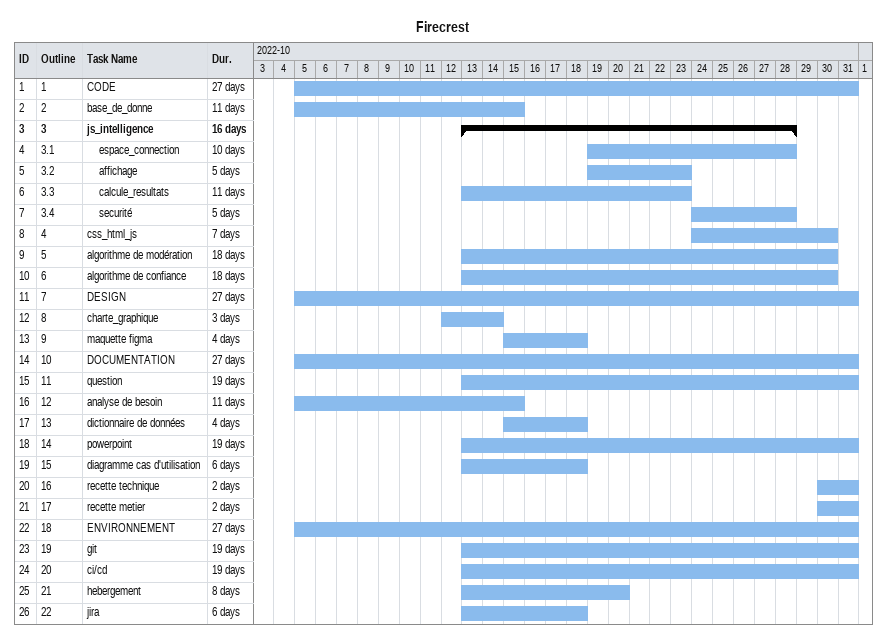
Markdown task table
Firecrest

| ID | WBS | Task | Duration | Start | Finish |
|---|---|---|---|---|---|
| 1 | 1 | CODE | 27d | 2022-10-05 | 2022-10-31 |
| 2 | 2 | base_de_donne | 11d | 2022-10-05 | 2022-10-15 |
| 3 | 3 | **js_intelligence** | 16d | 2022-10-13 | 2022-10-28 |
| 4 | 3.1 | espace_connection | 10d | 2022-10-19 | 2022-10-28 |
| 5 | 3.2 | affichage | 5d | 2022-10-19 | 2022-10-23 |
| 6 | 3.3 | calcule_resultats | 11d | 2022-10-13 | 2022-10-23 |
| 7 | 3.4 | securité | 5d | 2022-10-24 | 2022-10-28 |
| 8 | 4 | css_html_js | 7d | 2022-10-24 | 2022-10-30 |
| 9 | 5 | algorithme de modération | 18d | 2022-10-13 | 2022-10-30 |
| 10 | 6 | algorithme de confiance | 18d | 2022-10-13 | 2022-10-30 |
| 11 | 7 | DESIGN | 27d | 2022-10-05 | 2022-10-31 |
| 12 | 8 | charte_graphique | 3d | 2022-10-12 | 2022-10-14 |
| 13 | 9 | maquette figma | 4d | 2022-10-15 | 2022-10-18 |
| 14 | 10 | DOCUMENTATION | 27d | 2022-10-05 | 2022-10-31 |
| 15 | 11 | question | 19d | 2022-10-13 | 2022-10-31 |
| 16 | 12 | analyse de besoin | 11d | 2022-10-05 | 2022-10-15 |
| 17 | 13 | dictionnaire de données | 4d | 2022-10-15 | 2022-10-18 |
| 18 | 14 | powerpoint | 19d | 2022-10-13 | 2022-10-31 |
| 19 | 15 | diagramme cas d'utilisation | 6d | 2022-10-13 | 2022-10-18 |
| 20 | 16 | recette technique | 2d | 2022-10-30 | 2022-10-31 |
| 21 | 17 | recette metier | 2d | 2022-10-30 | 2022-10-31 |
| 22 | 18 | ENVIRONNEMENT | 27d | 2022-10-05 | 2022-10-31 |
| 23 | 19 | git | 19d | 2022-10-13 | 2022-10-31 |
| 24 | 20 | ci/cd | 19d | 2022-10-13 | 2022-10-31 |
| 25 | 21 | hebergement | 8d | 2022-10-13 | 2022-10-20 |
| 26 | 22 | jira | 6d | 2022-10-13 | 2022-10-18 |
